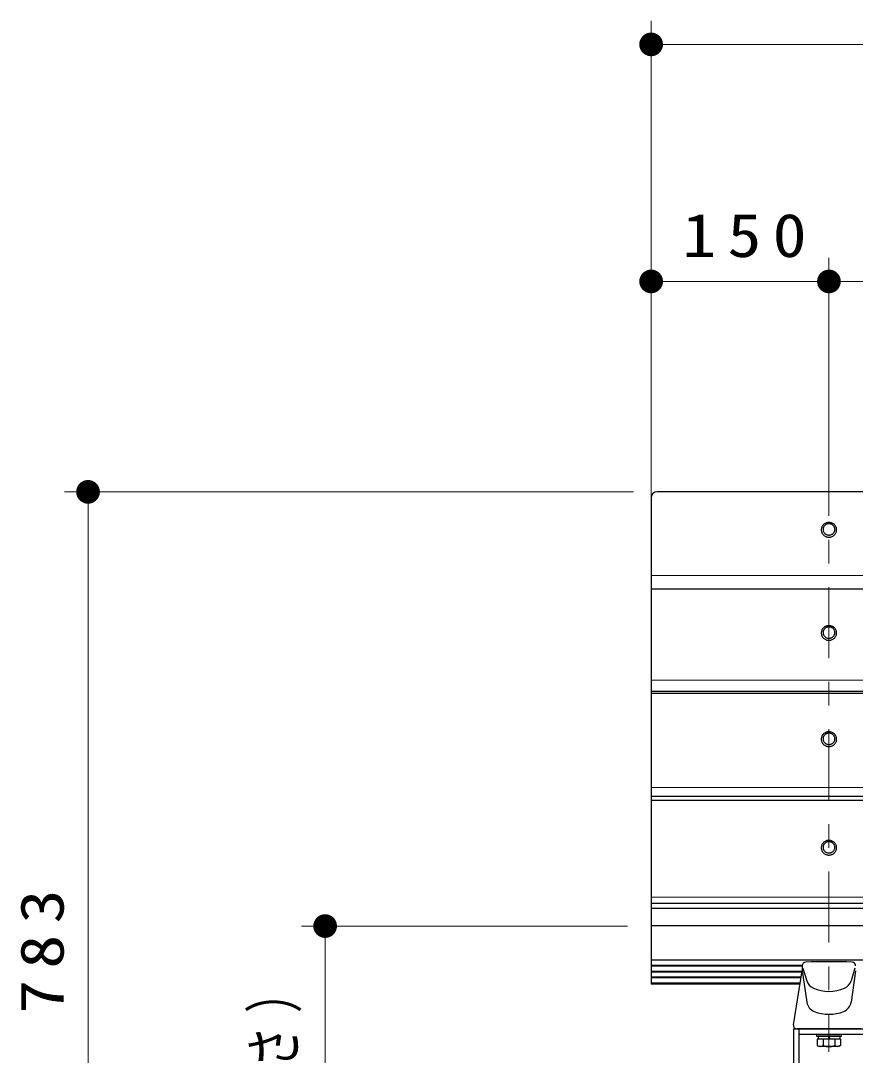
# Model space of a CAD drawing. Units: millimetres on the paper, scale 1:20. Extents: x -385 to 0, y 0 to 267.
# Drawn here: x -315.02 to -279.81, y 131.83 to 175.48 of the extents above; entities that cross this region are included whole.
import ezdxf

# ---------------------------------------------------------------- set-up
doc = ezdxf.new("R2010")
doc.units = ezdxf.units.MM
doc.linetypes.add('USER2', pattern=[6, 3, -1, 1, -1])
doc.layers.add('1_20', color=7, linetype='Continuous', lineweight=25)
doc.styles.add('ＭＳ ゴシック', font='')
doc.styles.get('ＭＳ ゴシック').set_extended_font_data('MS Gothic')

# ---------------------------------------------------------------- blocks, each defined once
blk = doc.blocks.new('filled_dot')
at = {"color": 0, "linetype": 'Continuous', "lineweight": -2, "const_width": 1.25}
blk.add_lwpolyline([(-0.625, 0, 1), (0.625, 0, 1)], format="xyb", close=True, dxfattribs=at)

msp = doc.modelspace()

# ---------------------------------------------------------------- linework, layer by layer
at = {"layer": '1_20', "lineweight": 13}
for p, q in [((-288.425, 154.807), (-288.425, 175.478)), ((-288.425, 174.478), (-228.425, 174.478)), ((-280.925, 156.928), (-280.925, 165.478)), ((-288.425, 164.478), (-280.925, 164.478)), ((-280.925, 164.478), (-235.925, 164.478)), ((-289.175, 155.6), (-313.175, 155.6)), ((-312.175, 116.44), (-312.175, 155.6)), ((-228.425, 152.072), (-288.425, 152.072)), ((-259.425, 147.656), (-288.425, 147.656)), ((-259.425, 143.125), (-288.425, 143.125)), ((-259.425, 138.506), (-288.425, 138.506)), ((-289.425, 137.282), (-303.175, 137.282)), ((-302.175, 116.44), (-302.175, 137.282)), ((-282.05, 135.592), (-288.425, 135.592)), ((-282.05, 135.343), (-288.425, 135.343)), ((-282.099, 135.095), (-288.425, 135.095))]:
    msp.add_line(p, q, dxfattribs=at)
at = {"layer": '1_20', "linetype": 'USER2', "lineweight": 13}
msp.add_line((-280.925, 157.583), (-280.925, 132.01), dxfattribs=at)
at = {"layer": '1_20'}
for p, q in [((-228.675, 155.6), (-288.175, 155.6)), ((-288.425, 155.35), (-288.425, 134.828)), ((-228.425, 151.494), (-288.425, 151.494)), ((-259.425, 147.174), (-288.425, 147.174)), ((-259.425, 147.09), (-288.425, 147.09)), ((-259.425, 142.745), (-288.425, 142.745)), ((-259.425, 142.577), (-288.425, 142.577)), ((-259.425, 138.229), (-288.425, 138.229)), ((-259.425, 138.022), (-288.425, 138.022)), ((-228.425, 137.287), (-288.425, 137.287)), ((-228.425, 135.84), (-288.425, 135.84)), ((-282.05, 135.618), (-288.425, 135.618)), ((-282.05, 135.369), (-288.425, 135.369)), ((-282.095, 135.121), (-288.425, 135.121)), ((-282.135, 134.872), (-288.425, 134.872)), ((-282.143, 134.828), (-288.425, 134.828)), ((-281.45, 132.715), (-280.4, 132.715)), ((-281.45, 132.715), (-281.45, 132.64)), ((-280.4, 132.64), (-280.4, 132.715)), ((-281.45, 132.64), (-280.4, 132.64)), ((-281.385, 132.64), (-281.385, 132.515)), ((-280.465, 132.64), (-281.385, 132.64)), ((-280.465, 132.515), (-281.385, 132.515)), ((-280.958, 132.64), (-280.925, 132.515)), ((-280.925, 132.64), (-280.891, 132.515)), ((-280.465, 132.64), (-280.465, 132.515))]:
    msp.add_line(p, q, dxfattribs=at)
at = {"layer": '1_20', "color": 190}
for p, q in [((-282.423, 133.114), (-282.05, 135.396)), ((-282.05, 135.61), (-282.05, 135.396)), ((-282.05, 135.396), (-281.856, 134.071)), ((-282.022, 135.51), (-281.86, 134.973)), ((-279.8, 135.396), (-279.994, 134.071)), ((-279.827, 135.51), (-279.99, 134.973)), ((-279.575, 132.94), (-282.275, 132.94))]:
    msp.add_line(p, q, dxfattribs=at)
at = {"layer": '1_20', "color": 4, "linetype": 'USER2', "lineweight": 13}
msp.add_line((-280.925, 133.315), (-280.925, 131.974), dxfattribs=at)
at = {"layer": '1_20', "color": 4}
for p, q in [((-282.4, 130.69), (-282.4, 132.94)), ((-282.4, 132.94), (-234.45, 132.94)), ((-282.175, 130.69), (-282.175, 132.94)), ((-282.175, 132.715), (-234.675, 132.715))]:
    msp.add_line(p, q, dxfattribs=at)
at = {"layer": '1_20', "color": 131}
for p, q in [((-281.416, 132.515), (-281.416, 132.24)), ((-280.434, 132.515), (-281.416, 132.515)), ((-281.17, 132.515), (-281.17, 132.24)), ((-280.679, 132.515), (-280.679, 132.24)), ((-280.434, 132.515), (-280.434, 132.24)), ((-281.416, 132.24), (-281.337, 132.195)), ((-280.512, 132.195), (-281.337, 132.195)), ((-280.434, 132.24), (-280.512, 132.195))]:
    msp.add_line(p, q, dxfattribs=at)
at = {"layer": '1_20', "color": 4}
for points in [[(-281.25, 154), (-281.249, 153.973), (-281.245, 153.946), (-281.239, 153.92), (-281.23, 153.894), (-281.219, 153.869), (-281.206, 153.845), (-281.191, 153.823), (-281.174, 153.801), (-281.155, 153.781), (-281.134, 153.763), (-281.111, 153.747), (-281.087, 153.732), (-281.062, 153.72), (-281.036, 153.709), (-281.009, 153.701), (-280.981, 153.695), (-280.953, 153.692), (-280.925, 153.691), (-280.896, 153.692), (-280.868, 153.695), (-280.841, 153.701), (-280.814, 153.709), (-280.787, 153.72), (-280.762, 153.732), (-280.738, 153.747), (-280.716, 153.763), (-280.695, 153.781), (-280.676, 153.801), (-280.659, 153.823), (-280.643, 153.845), (-280.63, 153.869), (-280.619, 153.894), (-280.611, 153.92), (-280.605, 153.946), (-280.601, 153.973), (-280.6, 154), (-280.601, 154.027), (-280.605, 154.054), (-280.611, 154.08), (-280.619, 154.106), (-280.63, 154.13), (-280.643, 154.154), (-280.659, 154.177), (-280.676, 154.199), (-280.695, 154.218), (-280.716, 154.237), (-280.738, 154.253), (-280.762, 154.268), (-280.787, 154.28), (-280.814, 154.29), (-280.841, 154.298), (-280.868, 154.304), (-280.896, 154.308), (-280.925, 154.309), (-280.953, 154.308), (-280.981, 154.304), (-281.009, 154.298), (-281.036, 154.29), (-281.062, 154.28), (-281.087, 154.268), (-281.111, 154.253), (-281.134, 154.237), (-281.155, 154.218), (-281.174, 154.199), (-281.191, 154.177), (-281.206, 154.154), (-281.219, 154.13), (-281.23, 154.106), (-281.239, 154.08), (-281.245, 154.054), (-281.249, 154.027)], [(-281.175, 154.015), (-281.174, 153.995), (-281.171, 153.974), (-281.166, 153.954), (-281.16, 153.934), (-281.151, 153.915), (-281.141, 153.896), (-281.13, 153.879), (-281.116, 153.862), (-281.102, 153.847), (-281.085, 153.833), (-281.068, 153.821), (-281.05, 153.809), (-281.03, 153.8), (-281.01, 153.792), (-280.989, 153.786), (-280.968, 153.781), (-280.947, 153.778), (-280.925, 153.778), (-280.903, 153.778), (-280.881, 153.781), (-280.86, 153.786), (-280.839, 153.792), (-280.819, 153.8), (-280.8, 153.809), (-280.781, 153.821), (-280.764, 153.833), (-280.748, 153.847), (-280.733, 153.862), (-280.72, 153.879), (-280.708, 153.896), (-280.698, 153.915), (-280.69, 153.934), (-280.683, 153.954), (-280.679, 153.974), (-280.676, 153.995), (-280.675, 154.015), (-280.676, 154.036), (-280.679, 154.057), (-280.683, 154.077), (-280.69, 154.097), (-280.698, 154.116), (-280.708, 154.134), (-280.72, 154.152), (-280.733, 154.168), (-280.748, 154.183), (-280.764, 154.197), (-280.781, 154.21), (-280.8, 154.221), (-280.819, 154.231), (-280.839, 154.239), (-280.86, 154.245), (-280.881, 154.249), (-280.903, 154.252), (-280.925, 154.253), (-280.947, 154.252), (-280.968, 154.249), (-280.989, 154.245), (-281.01, 154.239), (-281.03, 154.231), (-281.05, 154.221), (-281.068, 154.21), (-281.085, 154.197), (-281.102, 154.183), (-281.116, 154.168), (-281.13, 154.152), (-281.141, 154.134), (-281.151, 154.116), (-281.16, 154.097), (-281.166, 154.077), (-281.171, 154.057), (-281.174, 154.036)], [(-281.25, 149.647), (-281.249, 149.62), (-281.245, 149.593), (-281.239, 149.567), (-281.23, 149.541), (-281.219, 149.516), (-281.206, 149.492), (-281.191, 149.469), (-281.174, 149.448), (-281.155, 149.428), (-281.134, 149.41), (-281.111, 149.393), (-281.087, 149.379), (-281.062, 149.367), (-281.036, 149.356), (-281.009, 149.348), (-280.981, 149.342), (-280.953, 149.339), (-280.925, 149.338), (-280.896, 149.339), (-280.868, 149.342), (-280.841, 149.348), (-280.814, 149.356), (-280.787, 149.367), (-280.762, 149.379), (-280.738, 149.393), (-280.716, 149.41), (-280.695, 149.428), (-280.676, 149.448), (-280.659, 149.469), (-280.643, 149.492), (-280.63, 149.516), (-280.619, 149.541), (-280.611, 149.567), (-280.605, 149.593), (-280.601, 149.62), (-280.6, 149.647), (-280.601, 149.674), (-280.605, 149.7), (-280.611, 149.727), (-280.619, 149.752), (-280.63, 149.777), (-280.643, 149.801), (-280.659, 149.824), (-280.676, 149.845), (-280.695, 149.865), (-280.716, 149.883), (-280.738, 149.9), (-280.762, 149.914), (-280.787, 149.927), (-280.814, 149.937), (-280.841, 149.945), (-280.868, 149.951), (-280.896, 149.955), (-280.925, 149.956), (-280.953, 149.955), (-280.981, 149.951), (-281.009, 149.945), (-281.036, 149.937), (-281.062, 149.927), (-281.087, 149.914), (-281.111, 149.9), (-281.134, 149.883), (-281.155, 149.865), (-281.174, 149.845), (-281.191, 149.824), (-281.206, 149.801), (-281.219, 149.777), (-281.23, 149.752), (-281.239, 149.727), (-281.245, 149.7), (-281.249, 149.674)], [(-281.175, 149.662), (-281.174, 149.641), (-281.171, 149.621), (-281.166, 149.601), (-281.16, 149.581), (-281.151, 149.562), (-281.141, 149.543), (-281.13, 149.526), (-281.116, 149.509), (-281.102, 149.494), (-281.085, 149.48), (-281.068, 149.467), (-281.05, 149.456), (-281.03, 149.447), (-281.01, 149.439), (-280.989, 149.432), (-280.968, 149.428), (-280.947, 149.425), (-280.925, 149.424), (-280.903, 149.425), (-280.881, 149.428), (-280.86, 149.432), (-280.839, 149.439), (-280.819, 149.447), (-280.8, 149.456), (-280.781, 149.467), (-280.764, 149.48), (-280.748, 149.494), (-280.733, 149.509), (-280.72, 149.526), (-280.708, 149.543), (-280.698, 149.562), (-280.69, 149.581), (-280.683, 149.601), (-280.679, 149.621), (-280.676, 149.641), (-280.675, 149.662), (-280.676, 149.683), (-280.679, 149.703), (-280.683, 149.724), (-280.69, 149.743), (-280.698, 149.763), (-280.708, 149.781), (-280.72, 149.799), (-280.733, 149.815), (-280.748, 149.83), (-280.764, 149.844), (-280.781, 149.857), (-280.8, 149.868), (-280.819, 149.878), (-280.839, 149.886), (-280.86, 149.892), (-280.881, 149.896), (-280.903, 149.899), (-280.925, 149.9), (-280.947, 149.899), (-280.968, 149.896), (-280.989, 149.892), (-281.01, 149.886), (-281.03, 149.878), (-281.05, 149.868), (-281.068, 149.857), (-281.085, 149.844), (-281.102, 149.83), (-281.116, 149.815), (-281.13, 149.799), (-281.141, 149.781), (-281.151, 149.763), (-281.16, 149.743), (-281.166, 149.724), (-281.171, 149.703), (-281.174, 149.683)], [(-281.25, 145.167), (-281.249, 145.14), (-281.245, 145.113), (-281.239, 145.087), (-281.23, 145.061), (-281.219, 145.036), (-281.206, 145.012), (-281.191, 144.989), (-281.174, 144.968), (-281.155, 144.948), (-281.134, 144.93), (-281.111, 144.914), (-281.087, 144.899), (-281.062, 144.887), (-281.036, 144.876), (-281.009, 144.868), (-280.981, 144.862), (-280.953, 144.859), (-280.925, 144.858), (-280.896, 144.859), (-280.868, 144.862), (-280.841, 144.868), (-280.814, 144.876), (-280.787, 144.887), (-280.762, 144.899), (-280.738, 144.914), (-280.716, 144.93), (-280.695, 144.948), (-280.676, 144.968), (-280.659, 144.989), (-280.643, 145.012), (-280.63, 145.036), (-280.619, 145.061), (-280.611, 145.087), (-280.605, 145.113), (-280.601, 145.14), (-280.6, 145.167), (-280.601, 145.194), (-280.605, 145.22), (-280.611, 145.247), (-280.619, 145.272), (-280.63, 145.297), (-280.643, 145.321), (-280.659, 145.344), (-280.676, 145.365), (-280.695, 145.385), (-280.716, 145.404), (-280.738, 145.42), (-280.762, 145.434), (-280.787, 145.447), (-280.814, 145.457), (-280.841, 145.465), (-280.868, 145.471), (-280.896, 145.475), (-280.925, 145.476), (-280.953, 145.475), (-280.981, 145.471), (-281.009, 145.465), (-281.036, 145.457), (-281.062, 145.447), (-281.087, 145.434), (-281.111, 145.42), (-281.134, 145.404), (-281.155, 145.385), (-281.174, 145.365), (-281.191, 145.344), (-281.206, 145.321), (-281.219, 145.297), (-281.23, 145.272), (-281.239, 145.247), (-281.245, 145.22), (-281.249, 145.194)], [(-281.175, 145.182), (-281.174, 145.161), (-281.171, 145.141), (-281.166, 145.121), (-281.16, 145.101), (-281.151, 145.082), (-281.141, 145.063), (-281.13, 145.046), (-281.116, 145.029), (-281.102, 145.014), (-281.085, 145), (-281.068, 144.987), (-281.05, 144.976), (-281.03, 144.967), (-281.01, 144.959), (-280.989, 144.953), (-280.968, 144.948), (-280.947, 144.945), (-280.925, 144.944), (-280.903, 144.945), (-280.881, 144.948), (-280.86, 144.953), (-280.839, 144.959), (-280.819, 144.967), (-280.8, 144.976), (-280.781, 144.987), (-280.764, 145), (-280.748, 145.014), (-280.733, 145.029), (-280.72, 145.046), (-280.708, 145.063), (-280.698, 145.082), (-280.69, 145.101), (-280.683, 145.121), (-280.679, 145.141), (-280.676, 145.161), (-280.675, 145.182), (-280.676, 145.203), (-280.679, 145.224), (-280.683, 145.244), (-280.69, 145.264), (-280.698, 145.283), (-280.708, 145.301), (-280.72, 145.319), (-280.733, 145.335), (-280.748, 145.35), (-280.764, 145.364), (-280.781, 145.377), (-280.8, 145.388), (-280.819, 145.398), (-280.839, 145.406), (-280.86, 145.412), (-280.881, 145.416), (-280.903, 145.419), (-280.925, 145.42), (-280.947, 145.419), (-280.968, 145.416), (-280.989, 145.412), (-281.01, 145.406), (-281.03, 145.398), (-281.05, 145.388), (-281.068, 145.377), (-281.085, 145.364), (-281.102, 145.35), (-281.116, 145.335), (-281.13, 145.319), (-281.141, 145.301), (-281.151, 145.283), (-281.16, 145.264), (-281.166, 145.244), (-281.171, 145.224), (-281.174, 145.203)], [(-281.25, 140.586), (-281.249, 140.56), (-281.245, 140.533), (-281.239, 140.506), (-281.23, 140.481), (-281.219, 140.456), (-281.206, 140.432), (-281.191, 140.409), (-281.174, 140.388), (-281.155, 140.368), (-281.134, 140.35), (-281.111, 140.333), (-281.087, 140.319), (-281.062, 140.306), (-281.036, 140.296), (-281.009, 140.288), (-280.981, 140.282), (-280.953, 140.279), (-280.925, 140.277), (-280.896, 140.279), (-280.868, 140.282), (-280.841, 140.288), (-280.814, 140.296), (-280.787, 140.306), (-280.762, 140.319), (-280.738, 140.333), (-280.716, 140.35), (-280.695, 140.368), (-280.676, 140.388), (-280.659, 140.409), (-280.643, 140.432), (-280.63, 140.456), (-280.619, 140.481), (-280.611, 140.506), (-280.605, 140.533), (-280.601, 140.56), (-280.6, 140.586), (-280.601, 140.613), (-280.605, 140.64), (-280.611, 140.666), (-280.619, 140.692), (-280.63, 140.717), (-280.643, 140.741), (-280.659, 140.764), (-280.676, 140.785), (-280.695, 140.805), (-280.716, 140.823), (-280.738, 140.84), (-280.762, 140.854), (-280.787, 140.867), (-280.814, 140.877), (-280.841, 140.885), (-280.868, 140.891), (-280.896, 140.894), (-280.925, 140.896), (-280.953, 140.894), (-280.981, 140.891), (-281.009, 140.885), (-281.036, 140.877), (-281.062, 140.867), (-281.087, 140.854), (-281.111, 140.84), (-281.134, 140.823), (-281.155, 140.805), (-281.174, 140.785), (-281.191, 140.764), (-281.206, 140.741), (-281.219, 140.717), (-281.23, 140.692), (-281.239, 140.666), (-281.245, 140.64), (-281.249, 140.613)], [(-281.175, 140.602), (-281.174, 140.581), (-281.171, 140.561), (-281.166, 140.54), (-281.16, 140.521), (-281.151, 140.501), (-281.141, 140.483), (-281.13, 140.466), (-281.116, 140.449), (-281.102, 140.434), (-281.085, 140.42), (-281.068, 140.407), (-281.05, 140.396), (-281.03, 140.386), (-281.01, 140.379), (-280.989, 140.372), (-280.968, 140.368), (-280.947, 140.365), (-280.925, 140.364), (-280.903, 140.365), (-280.881, 140.368), (-280.86, 140.372), (-280.839, 140.379), (-280.819, 140.386), (-280.8, 140.396), (-280.781, 140.407), (-280.764, 140.42), (-280.748, 140.434), (-280.733, 140.449), (-280.72, 140.466), (-280.708, 140.483), (-280.698, 140.501), (-280.69, 140.521), (-280.683, 140.54), (-280.679, 140.561), (-280.676, 140.581), (-280.675, 140.602), (-280.676, 140.623), (-280.679, 140.643), (-280.683, 140.663), (-280.69, 140.683), (-280.698, 140.702), (-280.708, 140.721), (-280.72, 140.738), (-280.733, 140.755), (-280.748, 140.77), (-280.764, 140.784), (-280.781, 140.797), (-280.8, 140.808), (-280.819, 140.817), (-280.839, 140.825), (-280.86, 140.832), (-280.881, 140.836), (-280.903, 140.839), (-280.925, 140.84), (-280.947, 140.839), (-280.968, 140.836), (-280.989, 140.832), (-281.01, 140.825), (-281.03, 140.817), (-281.05, 140.808), (-281.068, 140.797), (-281.085, 140.784), (-281.102, 140.77), (-281.116, 140.755), (-281.13, 140.738), (-281.141, 140.721), (-281.151, 140.702), (-281.16, 140.683), (-281.166, 140.663), (-281.171, 140.643), (-281.174, 140.623)]]:
    msp.add_lwpolyline(points, close=True, dxfattribs=at)
at = {"layer": '1_20'}
msp.add_arc((-288.175, 155.35), 0.25, 90, 180, dxfattribs=at)
at = {"layer": '1_20', "color": 190}
for centre, radius, start, end in [((-281.9, 135.61), 0.15, 91.6239, 180), ((-280.925, 101.218), 34.556, 88.3761, 91.6239), ((-279.95, 135.61), 0.15, 0, 88.3761), ((-281.381, 135.118), 0.5, 196.8037, 246.742), ((-280.468, 135.118), 0.5, 293.258, 343.1963), ((-280.925, 136.18), 1.656, 246.742, 293.258), ((-281.361, 134.144), 0.5, 188.3361, 247.8333), ((-280.489, 134.144), 0.5, 292.1667, 351.6639), ((-280.925, 135.215), 1.656, 247.8333, 292.1667), ((-282.275, 133.09), 0.15, 170.7133, 270)]:
    msp.add_arc(centre, radius, start, end, dxfattribs=at)
at = {"layer": '1_20', "color": 131}
for centre, radius, start, end in [((-281.293, 132.453), 0.245, 240, 300), ((-280.925, 132.884), 0.689, 249.136, 290.864), ((-280.557, 132.453), 0.245, 240, 300)]:
    msp.add_arc(centre, radius, start, end, dxfattribs=at)

# ---------------------------------------------------------------- block references
at = {"layer": '1_20', "lineweight": 13, "xscale": 0.4, "yscale": 0.4}
for p in [(-288.425, 174.478), (-288.425, 164.478), (-280.925, 164.478)]:
    msp.add_blockref('filled_dot', p, dxfattribs=at)
for p, rotation in [((-280.925, 164.478), 180), ((-312.175, 155.6), 270), ((-302.175, 137.282), 270)]:
    msp.add_blockref('filled_dot', p, dxfattribs=dict(at, rotation=rotation))

# ---------------------------------------------------------------- texts
at = {"layer": '1_20', "insert": (-284.254, 165.478), "char_height": 1.833, "attachment_point": 8, "style": 'ＭＳ ゴシック'}
msp.add_mtext('\\T1.33;\\W1.15;150', dxfattribs=at)
at = {"layer": '1_20', "char_height": 1.833, "attachment_point": 8, "rotation": 90, "style": 'ＭＳ ゴシック'}
for s, insert in [('\\T1.33;\\W1.15;783', (-313.175, 136.437)), ('\\T1.32;\\W0.7;417（座面高さ）', (-303.175, 127.267))]:
    msp.add_mtext(s, dxfattribs=dict(at, insert=insert))

doc.saveas('drawing.dxf')
